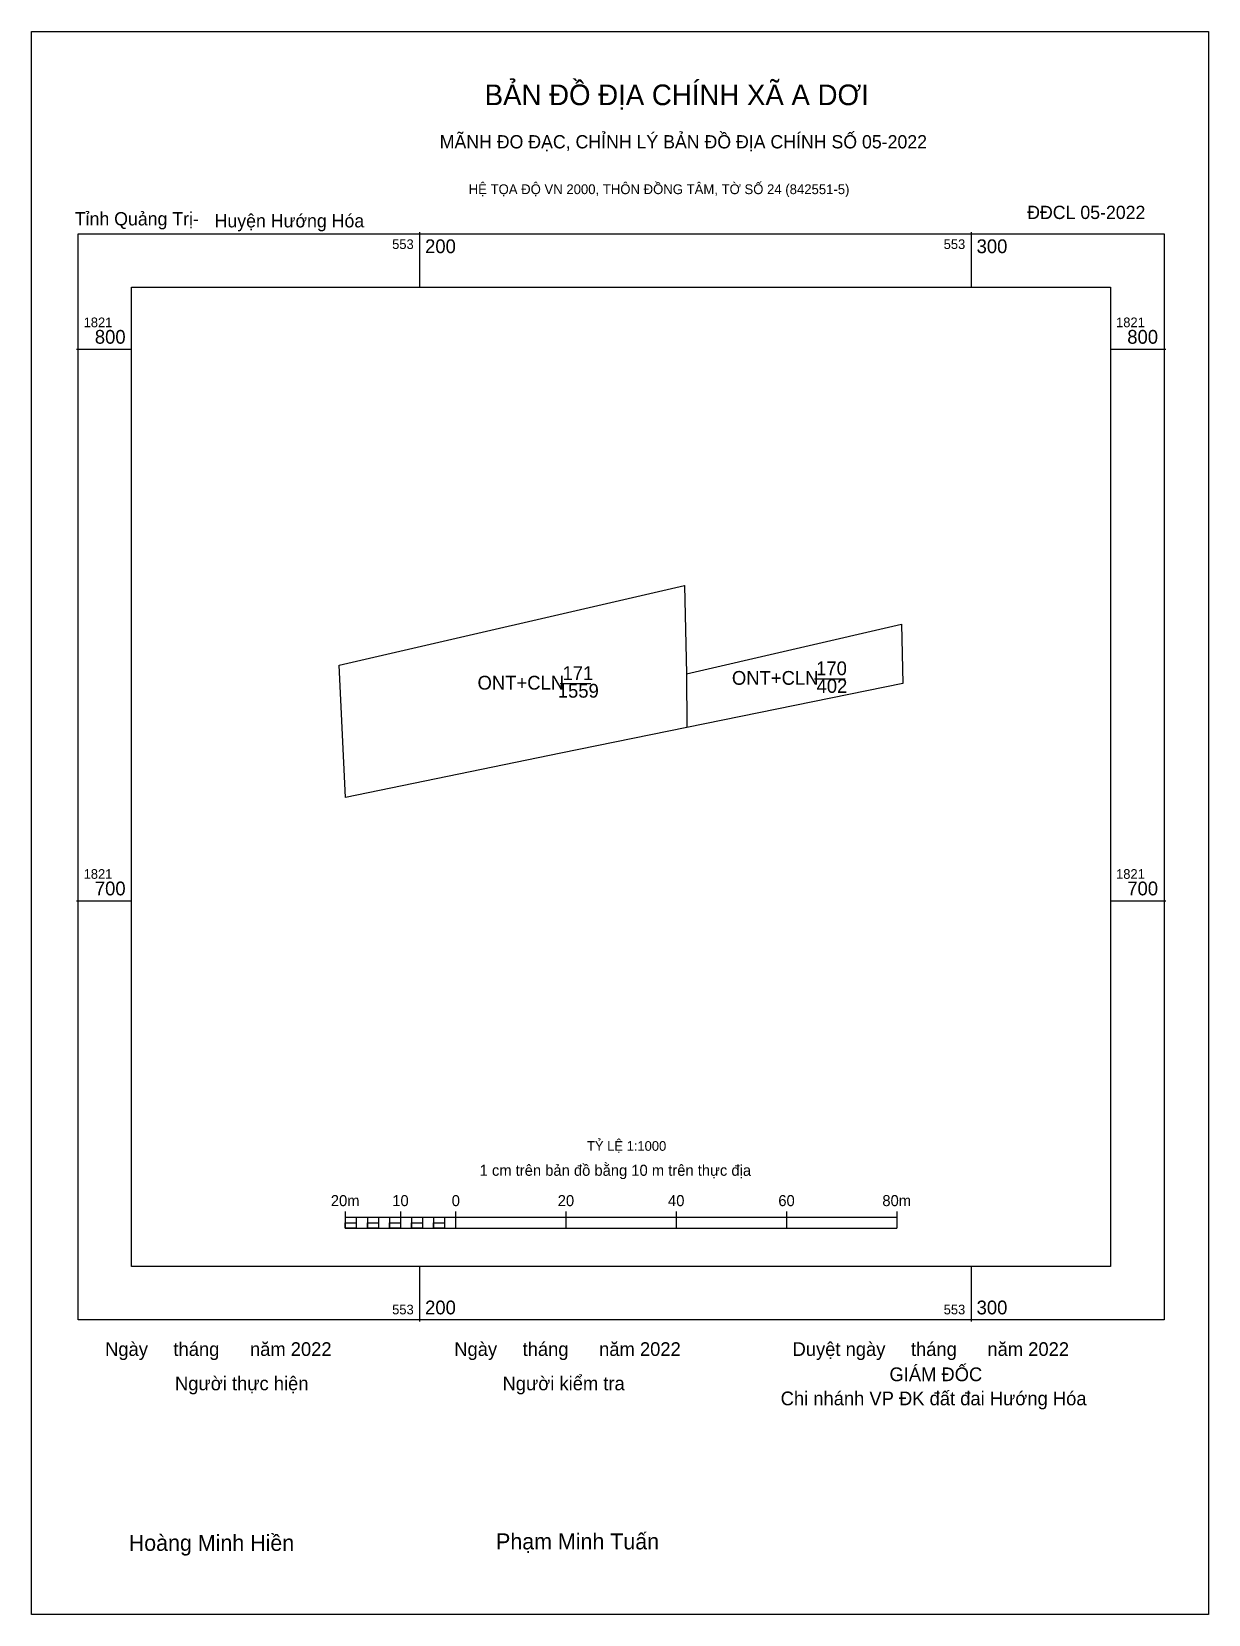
# Model space of a CAD drawing. Extents: x 552309 to 553343, y 1820665 to 1821858.
# Drawn here: x 553129.7 to 553343, y 1821570.7 to 1821857.6 of the extents above.
import ezdxf

# ---------------------------------------------------------------- set-up
doc = ezdxf.new("R2010")
doc.units = 0
for name, color, linetype in [('Level 1', 7, 'Continuous'), ('Level 10', 7, 'Continuous'), ('Level 15', 7, 'Continuous'), ('Level 27', 7, 'Continuous'), ('Level 45', 7, 'Continuous'), ('Level 6', 7, 'Continuous'), ('Level 62', 7, 'Continuous'), ('Level 63', 7, 'Continuous'), ('Level 9', 7, 'Continuous')]:
    doc.layers.add(name, color=color, linetype=linetype)

msp = doc.modelspace()

# ---------------------------------------------------------------- linework, layer by layer
at = {"layer": 'Level 10'}
msp.add_lwpolyline([(553287.63, 1821739.43), (553225.64, 1821726.76), (553186.57, 1821718.77), (553185.44, 1821742.74), (553248.06, 1821757.18), (553248.41, 1821741.18), (553287.39, 1821750.18)], close=True, dxfattribs=at)
at = {"layer": 'Level 15'}
msp.add_lwpolyline([(553129.66, 1821857.58), (553343.02, 1821857.58), (553343.02, 1821570.66), (553129.66, 1821570.66)], close=True, dxfattribs=at)
at = {"layer": 'Level 27'}
for p, q in [((553248.06, 1821757.18), (553248.07, 1821757.18)), ((553287.39, 1821750.18), (553287.39, 1821750.19)), ((553225.64, 1821726.76), (553225.64, 1821726.75))]:
    msp.add_line(p, q, dxfattribs=at)
at = {"layer": 'Level 45'}
msp.add_line((553248.41, 1821741.18), (553248.44, 1821731.42), dxfattribs=at)
at = {"layer": 'Level 62'}
msp.add_lwpolyline([(553147.78, 1821811.23), (553325.29, 1821811.23), (553325.29, 1821633.72), (553147.78, 1821633.72)], close=True, dxfattribs=at)
at = {"layer": 'Level 63'}
for p, q in [((553200, 1821821.23), (553200, 1821811.23)), ((553300, 1821821.23), (553300, 1821811.23)), ((553137.78, 1821800), (553147.78, 1821800)), ((553325.29, 1821800), (553335.29, 1821800)), ((553225.5, 1821739.41), (553231.07, 1821739.41)), ((553271.62, 1821740.28), (553277.19, 1821740.28)), ((553137.78, 1821700), (553147.78, 1821700)), ((553325.29, 1821700), (553335.29, 1821700)), ((553186.53, 1821643.66), (553186.53, 1821640.66)), ((553196.53, 1821643.66), (553196.53, 1821640.66)), ((553206.53, 1821643.66), (553206.53, 1821640.66)), ((553226.53, 1821643.66), (553226.53, 1821640.66)), ((553246.53, 1821643.66), (553246.53, 1821640.66)), ((553266.53, 1821643.66), (553266.53, 1821640.66)), ((553286.53, 1821643.66), (553286.53, 1821640.66)), ((553186.53, 1821642.66), (553286.53, 1821642.66)), ((553186.53, 1821640.66), (553286.53, 1821640.66)), ((553188.53, 1821642.66), (553188.53, 1821640.66)), ((553190.53, 1821642.66), (553190.53, 1821640.66)), ((553192.53, 1821642.66), (553192.53, 1821640.66)), ((553194.53, 1821642.66), (553194.53, 1821640.66)), ((553196.53, 1821642.66), (553196.53, 1821640.66)), ((553198.53, 1821642.66), (553198.53, 1821640.66)), ((553200.53, 1821642.66), (553200.53, 1821640.66)), ((553202.53, 1821642.66), (553202.53, 1821640.66)), ((553204.53, 1821642.66), (553204.53, 1821640.66)), ((553206.53, 1821642.66), (553206.53, 1821640.66)), ((553200, 1821633.72), (553200, 1821623.72)), ((553300, 1821633.72), (553300, 1821623.72))]:
    msp.add_line(p, q, dxfattribs=at)
for points in [[(553138.09, 1821820.92), (553334.98, 1821820.92), (553334.98, 1821624.04), (553138.09, 1821624.04)], [(553186.53, 1821641.66), (553188.53, 1821641.66), (553188.53, 1821640.66), (553186.53, 1821640.66)], [(553186.53, 1821641.66), (553188.53, 1821641.66), (553188.53, 1821640.66), (553186.53, 1821640.66)], [(553190.53, 1821641.66), (553192.53, 1821641.66), (553192.53, 1821640.66), (553190.53, 1821640.66)], [(553194.53, 1821641.66), (553196.53, 1821641.66), (553196.53, 1821640.66), (553194.53, 1821640.66)], [(553198.53, 1821641.66), (553200.53, 1821641.66), (553200.53, 1821640.66), (553198.53, 1821640.66)], [(553202.53, 1821641.66), (553204.53, 1821641.66), (553204.53, 1821640.66), (553202.53, 1821640.66)]]:
    msp.add_lwpolyline(points, close=True, dxfattribs=at)

# ---------------------------------------------------------------- texts
at = {"layer": 'Level 1'}
for s, p in [('170', (553271.9, 1821740.91)), ('ONT+CLN', (553210.51, 1821738.3)), ('171', (553225.92, 1821740.04)), ('ONT+CLN', (553256.63, 1821739.17)), ('1559', (553225.06, 1821736.84)), ('402', (553271.98, 1821737.71))]:
    msp.add_text(s, height=2.5, dxfattribs=at).set_placement(p)
at = {"layer": 'Level 6'}
msp.add_text('TỶ LỆ 1:1000', height=1.7579, dxfattribs=at).set_placement((553230.35, 1821654.69))
at = {"layer": 'Level 63'}
for s, height, p in [('BẢN ĐỒ ĐỊA CHÍNH XÃ A DƠI', 3.7437, (553211.8, 1821844.25)), ('MÃNH ĐO ĐẠC, CHỈNH LÝ BẢN ĐỒ ĐỊA CHÍNH SỐ 05-2022', 2.4022, (553203.65, 1821836.41)), ('HỆ TỌA ĐỘ VN 2000, THÔN ĐỒNG TÂM, TỜ SỐ 24 (842551-5)', 1.7782, (553208.91, 1821828.12)), ('553', 1.75, (553195.03, 1821818.17)), ('200', 2.5, (553201, 1821817.42)), ('553', 1.75, (553295.03, 1821818.17)), ('300', 2.5, (553301, 1821817.42)), ('1821', 1.75, (553139.09, 1821804)), ('1821', 1.75, (553326.29, 1821804)), ('800', 2.5, (553141.12, 1821801)), ('800', 2.5, (553328.32, 1821801)), ('1821', 1.75, (553139.09, 1821704)), ('700', 2.5, (553141.12, 1821701)), ('1821', 1.75, (553326.29, 1821704)), ('700', 2.5, (553328.32, 1821701)), ('1 cm trên bản đồ bằng 10 m trên thực địa', 2, (553210.89, 1821650.16)), ('20m', 2, (553183.91, 1821644.66)), ('10', 2, (553195.05, 1821644.66)), ('0', 2, (553205.83, 1821644.66)), ('20', 2, (553225.05, 1821644.66)), ('40', 2, (553245.05, 1821644.66)), ('60', 2, (553265.05, 1821644.66)), ('80m', 2, (553283.91, 1821644.66)), ('553', 1.75, (553195.03, 1821625.04)), ('200', 2.5, (553201, 1821625.04)), ('553', 1.75, (553295.03, 1821625.04)), ('300', 2.5, (553301, 1821625.04)), ('Ngày     tháng      năm 2022', 2.4883, (553142.98, 1821617.5)), ('Ngày     tháng      năm 2022', 2.4883, (553206.29, 1821617.5)), ('Duyệt ngày     tháng      năm 2022', 2.4883, (553267.63, 1821617.5)), ('GIÁM ĐỐC', 2.488, (553285.2, 1821612.93)), ('Người thực hiện', 2.4883, (553155.65, 1821611.28)), ('Người kiểm tra', 2.4883, (553215.04, 1821611.28)), ('Chi nhánh VP ĐK đất đai Hướng Hóa', 2.4883, (553265.47, 1821608.56)), ('Phạm Minh Tuấn', 2.9024, (553213.87, 1821582.43)), ('Hoàng Minh Hiền', 2.9024, (553147.27, 1821582.17))]:
    msp.add_text(s, height=height, dxfattribs=at).set_placement(p)
at = {"layer": 'Level 9'}
for s, p in [('Tỉnh Quảng Trị-', (553137.49, 1821822.45)), ('Huyện Hướng Hóa', (553162.84, 1821822.09)), ('ĐĐCL 05-2022', (553310.17, 1821823.61))]:
    msp.add_text(s, height=2.4022, dxfattribs=at).set_placement(p)

doc.saveas('drawing.dxf')
